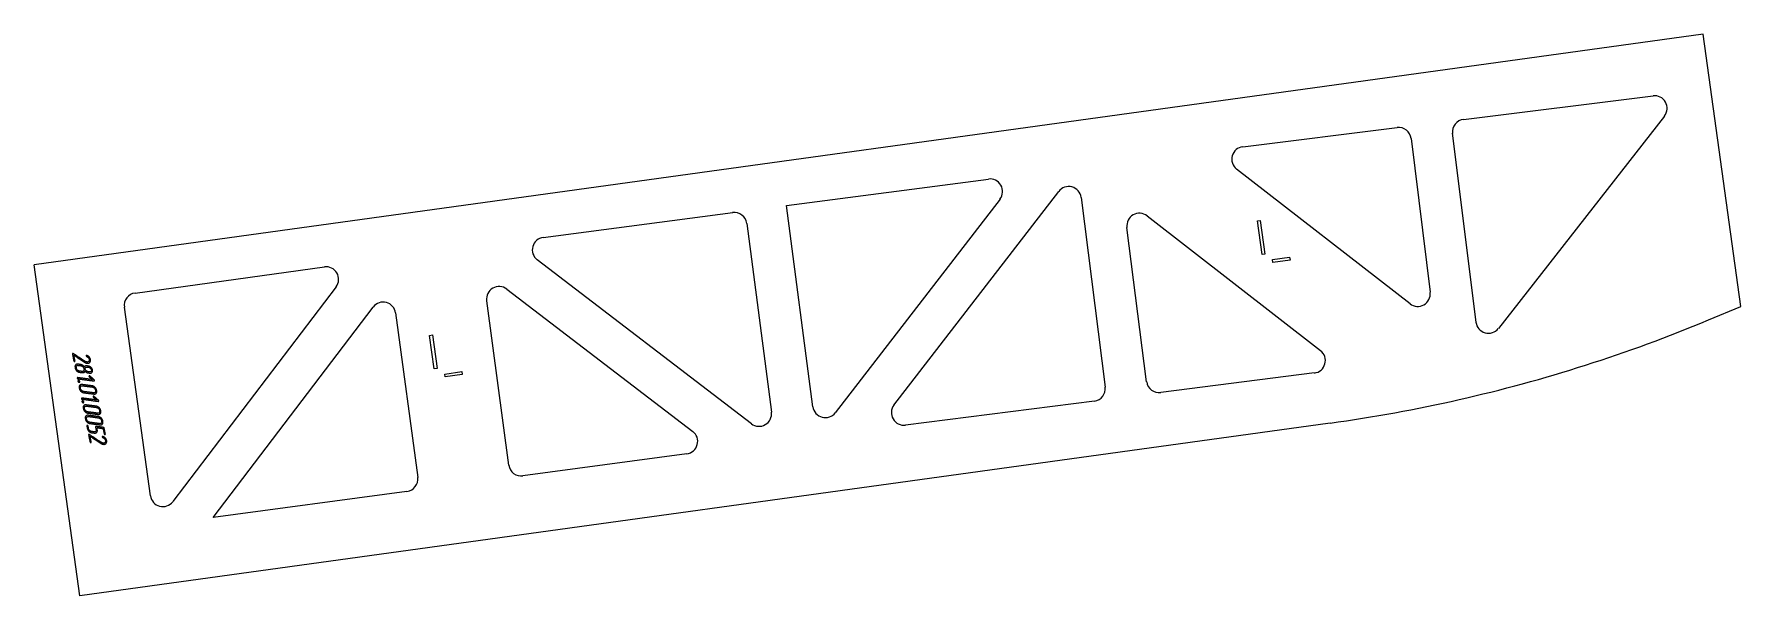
# Model space of a CAD drawing. Header units: millimetres. Extents: x 12 to 2055, y 70 to 742.
import ezdxf

# ---------------------------------------------------------------- set-up
doc = ezdxf.new("R2010")
doc.units = ezdxf.units.MM
doc.linetypes.add('K5LT_BASIC', pattern=[0])
doc.layers.add('Engraving', color=7, linetype='Continuous')

msp = doc.modelspace()

# ---------------------------------------------------------------- linework, layer by layer
at = {"color": 143, "linetype": 'K5LT_BASIC', "lineweight": 25, "true_color": 0x33acca}
for p, q in [((2009.8, 742.2), (12.3, 466.1)), ((2054.8, 416.3), (2009.8, 742.2)), ((1722.8, 640.2), (1949.8, 668.4)), ((1963.5, 644.2), (1764.6, 389.9)), ((1458.7, 607.5), (1643.5, 630.4)), ((1660.2, 617.3), (1683, 433.2)), ((1737.9, 397.3), (1709.8, 623.5)), ((1658.9, 419.5), (1451.3, 580.7)), ((912.7, 537.1), (1154.3, 568.8)), ((1041.3, 298.3), (1238.4, 554)), ((944.3, 296.3), (912.7, 537.1)), ((1168.2, 544.8), (971, 289.1)), ((1265.2, 546.7), (1294.1, 319.8)), ((621.5, 498.9), (848.3, 528.7)), ((865.1, 515.7), (894.7, 289.8)), ((1343.7, 326.2), (1320.1, 510.9)), ((1344.2, 524.6), (1551.8, 363.4)), ((1476.2, 518.6), (1479.6, 519.1)), ((1481.8, 478.5), (1476.2, 518.6)), ((1479.6, 519.1), (1485.2, 479)), ((870.7, 275.9), (614.3, 472.1)), ((1485.2, 479), (1481.8, 478.5)), ((1494.2, 472.3), (1514.8, 475.2)), ((1494.7, 468.9), (1494.2, 472.3)), ((1515.3, 471.7), (1494.7, 468.9)), ((1514.8, 475.2), (1515.3, 471.7)), ((67.1, 69.9), (12.3, 466.1)), ((133.1, 432.3), (359.6, 463.7)), ((373.6, 439.7), (178.3, 182.7)), ((577.9, 437.1), (800.5, 266.7)), ((151.5, 189.7), (120.3, 415.4)), ((226.6, 163.6), (418.1, 415.6)), ((444.9, 408.5), (471.4, 211.7)), ((580.4, 226.4), (553.9, 423.2)), ((2015.9, 400.1), (2054.8, 416.3)), ((485.6, 381.7), (489, 382.2)), ((491.2, 341.6), (485.6, 381.7)), ((489, 382.2), (494.6, 342)), ((494.6, 342), (491.2, 341.6)), ((503.6, 335.4), (524.2, 338.3)), ((504.1, 332), (503.6, 335.4)), ((524.7, 334.8), (504.1, 332)), ((524.2, 338.3), (524.7, 334.8)), ((1544.5, 336.7), (1360.5, 313.2)), ((1281.1, 303.1), (1055.1, 274.2)), ((1563.3, 276.7), (67.1, 69.9)), ((793.4, 239.9), (597.2, 213.5)), ((458.5, 194.8), (226.6, 163.6))]:
    msp.add_line(p, q, dxfattribs=at)
for centre, start, end in [((1951.6, 653.5), 321.969, 97.0691), ((1724.7, 625.3), 97.0691, 187.0691), ((1645.3, 615.5), 7.0691, 97.0691), ((1460.5, 592.6), 97.0691, 232.1691), ((1156.3, 553.9), 322.3693, 97.4694), ((1250.3, 544.8), 7.2692, 142.3693), ((850.2, 513.8), 7.4694, 97.4694), ((1335, 512.8), 52.1691, 187.2692), ((623.5, 484.1), 97.4694, 232.5695), ((361.7, 448.8), 322.7696, 97.8697), ((135.1, 417.5), 97.8697, 187.8697), ((568.7, 425.2), 52.5695, 187.6695), ((1668.1, 431.3), 232.1691, 7.0691), ((430, 406.5), 7.6695, 142.7696), ((1752.7, 399.2), 187.0691, 321.969), ((1542.6, 351.5), 277.2692, 52.1691), ((1279.2, 317.9), 277.2692, 7.2692), ((1358.6, 328.1), 187.2692, 277.2692), ((879.8, 287.8), 232.5695, 7.4694), ((959.2, 298.2), 187.4694, 322.3693), ((1053.2, 289.1), 142.3693, 277.2692), ((791.4, 254.8), 277.6695, 52.5695), ((595.2, 228.4), 187.6695, 277.6695), ((456.5, 209.7), 277.6695, 7.6695), ((166.3, 191.7), 187.8697, 322.7696)]:
    msp.add_arc(centre, 15, start, end, dxfattribs=at)
msp.add_open_spline([(1563.3, 276.7), (1615, 283.9), (1718, 302.6), (1869.5, 343.9), (1967.7, 380), (2015.9, 400.1)], degree=3, dxfattribs=at)
at = {"layer": 'Engraving', "color": 143, "linetype": 'K5LT_BASIC', "lineweight": 25, "true_color": 0x33acca}
for points, knots in [([(59.7, 351.2), (58.9, 355.4), (58.1, 359.5), (58, 359.8), (58.2, 360), (58.4, 360.2), (58.7, 360.1), (59, 360.1), (59.1, 360), (66.1, 355.3), (73, 350.7), (73.3, 350.5), (73.7, 350.3), (73.9, 350.2), (74.2, 350.1), (74.8, 349.8), (75.4, 349.8), (76.9, 349.6), (77.7, 350.6), (78, 351), (78.2, 351.6), (78.4, 352.3), (78.2, 353), (78, 353.9), (77.3, 354.9), (76.5, 355.8), (75.1, 356.5), (74.8, 356.6), (74.7, 356.7), (74.5, 356.9), (74.4, 357.1), (74.4, 357.4), (74.5, 357.6), (74.7, 357.8), (75, 357.8), (75.2, 357.7), (75.3, 357.7), (77.2, 356.9), (78.4, 355.5), (79.4, 354.3), (79.7, 352.9), (80.1, 350.9), (79, 349.5), (77.8, 348), (75.6, 348.3), (74.9, 348.4), (74.2, 348.7), (73.4, 349), (72.4, 349.6), (66.1, 353.8), (59.8, 358), (60.5, 354.5), (61.2, 351), (61.3, 350.8), (61.1, 350.6), (60.9, 350.4), (60.6, 350.4), (60.4, 350.5), (60.1, 350.7), (59.8, 350.9), (59.7, 351.2)], [0, 0, 0, 3.047826, 3.047826, 3.226196, 3.226196, 3.425035, 3.425035, 3.570989, 3.570989, 9.561221, 9.561221, 9.825724, 9.825724, 10.050668, 10.050668, 10.473601, 10.473601, 11.396415, 11.396415, 11.832946, 11.832946, 12.317549, 12.317549, 13.072233, 13.072233, 14.062635, 14.062635, 14.240973, 14.240973, 14.40613, 14.40613, 14.588981, 14.588981, 14.779051, 14.779051, 14.881829, 14.881829, 16.249197, 16.249197, 17.325971, 17.325971, 18.610175, 18.610175, 19.935785, 19.935785, 20.483021, 20.483021, 21.195978, 21.195978, 26.62229, 26.62229, 29.191003, 29.191003, 29.365522, 29.365522, 29.547183, 29.547183, 29.763638, 29.763638, 30, 30, 30]), ([(66.8, 337.5), (65, 337.7), (63.4, 339.1), (61.9, 340.5), (61.5, 342.2), (61.4, 342.9), (61.3, 343.6), (60.9, 345.2), (62, 346.3), (63, 347.5), (64.9, 347.2), (66.4, 347), (67.9, 346.8), (69, 346.7), (70.2, 345.9), (71.3, 345.2), (72.3, 344.1), (72.8, 344.7), (73.6, 345), (74.4, 345.3), (75.4, 345.1), (76.2, 345), (77, 344.9), (78.7, 344.7), (80.4, 343.3), (81.1, 342.6), (81.6, 341.9), (81.8, 341.5), (82, 341.1), (82.1, 340.9), (82.2, 340.6), (82.2, 340.4), (82.2, 340.2), (82.6, 338.5), (81.5, 337.4), (81, 336.8), (80.3, 336.6), (79.9, 336.6), (79.6, 336.5), (79.3, 336.5), (79.1, 336.5), (78.9, 336.6), (78.6, 336.6), (77.9, 336.7), (77.1, 336.8), (76, 336.9), (75.1, 337.4), (74.2, 337.9), (73.3, 338.8), (73, 337.9), (72.1, 337.4), (71.1, 336.9), (69.8, 337.1), (68.3, 337.3), (66.8, 337.5)], [0, 0, 0, 1.873598, 1.873598, 3.69261, 3.69261, 4.386884, 4.386884, 5.818535, 5.818535, 7.364988, 7.364988, 8.831065, 8.831065, 10.043454, 10.043454, 11.431214, 11.431214, 12.22177, 12.22177, 13.14885, 13.14885, 13.899491, 13.899491, 15.762312, 15.762312, 16.708293, 16.708293, 17.125443, 17.125443, 17.362221, 17.362221, 17.577677, 17.577677, 19.055802, 19.055802, 19.771228, 19.771228, 20.139764, 20.139764, 20.365597, 20.365597, 20.592941, 20.592941, 21.340886, 21.340886, 22.373032, 22.373032, 23.469845, 23.469845, 24.415003, 24.415003, 25.533412, 25.533412, 27, 27, 27]), ([(66.6, 338.8), (68.1, 338.7), (69.5, 338.5), (70.8, 338.3), (71.5, 339), (72.2, 339.7), (72, 340.9), (71.8, 341.5), (71.7, 342.2), (71.4, 343.4), (70.4, 344.3), (69.4, 345.3), (68.1, 345.4), (66.7, 345.6), (65.2, 345.8), (64, 346), (63.3, 345.2), (62.5, 344.5), (62.8, 343.4), (62.9, 342.7), (63, 342), (63.3, 340.9), (64.3, 339.9), (65.3, 339), (66.6, 338.8)], [0, 0, 0, 1.329406, 1.329406, 2.254108, 2.254108, 3.148824, 3.148824, 3.778355, 3.778355, 4.877538, 4.877538, 6.009386, 6.009386, 7.338792, 7.338792, 8.260968, 8.260968, 9.137189, 9.137189, 9.766721, 9.766721, 10.866842, 10.866842, 12, 12, 12]), ([(64.8, 329.7), (64.4, 329.7), (64.2, 329.9), (64, 330.1), (63.9, 330.5), (63.9, 330.6), (64, 330.9), (64.1, 331.1), (64.5, 331.1), (73.3, 329.9), (82.1, 328.8), (80.2, 330.5), (78.3, 332.2), (78, 332.4), (77.9, 332.7), (77.9, 333), (78.1, 333.1), (78.3, 333.3), (78.6, 333.3), (78.7, 333.3), (79.1, 333), (81.8, 330.6), (84.4, 328.2), (84.7, 328), (84.7, 327.7), (84.8, 327.5), (84.6, 327.3), (84.5, 327.1), (84.1, 327.1), (74.5, 328.4), (64.8, 329.7)], [0, 0, 0, 0.181151, 0.181151, 0.343934, 0.343934, 0.472146, 0.472146, 0.625059, 0.625059, 5.39951, 5.39951, 6.773407, 6.773407, 6.936544, 6.936544, 7.074093, 7.074093, 7.217588, 7.217588, 7.383484, 7.383484, 9.302301, 9.302301, 9.462957, 9.462957, 9.596849, 9.596849, 9.739807, 9.739807, 15, 15, 15]), ([(66.9, 326.4), (67, 326), (66.7, 325.7), (66.4, 325.4), (66, 325.5), (65.6, 325.5), (65.2, 325.9), (64.8, 326.2), (64.7, 326.7), (64.6, 327.2), (64.8, 327.4), (65.1, 327.6), (65.6, 327.6), (65.8, 327.5), (66.3, 327.2), (66.8, 326.9), (66.9, 326.4)], [0, 0, 0, 0.855828, 0.855828, 1.74556, 1.74556, 2.805969, 2.805969, 3.96496, 3.96496, 4.876932, 4.876932, 5.801755, 5.801755, 6.76801, 6.76801, 8, 8, 8]), ([(76.8, 338.2), (77.6, 338.1), (78.3, 338), (79.6, 337.8), (80.3, 338.5), (81, 339.2), (80.8, 340.4), (80.5, 341.5), (79.5, 342.5), (78.5, 343.4), (77.2, 343.6), (76.5, 343.7), (75.7, 343.8), (74.5, 343.9), (73.8, 343.2), (73.1, 342.5), (73.3, 341.4), (73.5, 340.2), (74.5, 339.3), (75.6, 338.3), (76.8, 338.2)], [0, 0, 0, 0.718951, 0.718951, 1.697337, 1.697337, 2.634709, 2.634709, 3.797866, 3.797866, 5.000561, 5.000561, 5.719512, 5.719512, 6.697901, 6.697901, 7.635273, 7.635273, 8.789173, 8.789173, 10, 10, 10]), ([(71.7, 313), (69.9, 313.3), (68.3, 314.7), (66.8, 316.1), (66.4, 317.8), (66.3, 318.5), (66.1, 319.2), (65.8, 320.8), (66.9, 321.9), (67.9, 323.1), (69.8, 322.8), (75.7, 322), (81.7, 321.3), (83.5, 321), (85, 319.6), (86.6, 318.2), (87, 316.5), (87.1, 315.8), (87.3, 315.1), (87.6, 313.4), (86.5, 312.3), (85.5, 311.2), (83.6, 311.5), (77.7, 312.3), (71.7, 313)], [0, 0, 0, 0.846521, 0.846521, 1.674424, 1.674424, 1.989042, 1.989042, 2.637777, 2.637777, 3.338641, 3.338641, 5.996422, 5.996422, 6.83575, 6.83575, 7.667338, 7.667338, 7.981955, 7.981955, 8.645972, 8.645972, 9.342219, 9.342219, 12, 12, 12]), ([(71.5, 314.4), (77.4, 313.7), (83.4, 312.9), (84.6, 312.7), (85.3, 313.4), (86, 314.1), (85.8, 315.3), (85.6, 316), (85.5, 316.7), (85.3, 317.8), (84.2, 318.8), (83.2, 319.7), (82, 319.9), (76, 320.6), (70.1, 321.4), (68.8, 321.6), (68.1, 320.9), (67.4, 320.1), (67.6, 319), (67.8, 318.3), (67.9, 317.6), (68.1, 316.5), (69.2, 315.6), (70.2, 314.6), (71.5, 314.4)], [0, 0, 0, 3.194824, 3.194824, 3.749556, 3.749556, 4.284872, 4.284872, 4.662943, 4.662943, 5.32312, 5.32312, 6.003067, 6.003067, 9.197891, 9.197891, 9.751896, 9.751896, 10.278148, 10.278148, 10.656218, 10.656218, 11.310094, 11.310094, 12, 12, 12]), ([(69.7, 305.3), (69.3, 305.3), (69.1, 305.5), (68.8, 305.8), (68.8, 306.1), (68.8, 306.2), (68.9, 306.5), (69, 306.7), (69.4, 306.7), (78.2, 305.5), (86.9, 304.4), (85, 306.1), (83.1, 307.8), (82.9, 308), (82.8, 308.3), (82.8, 308.6), (83, 308.7), (83.1, 308.9), (83.4, 308.9), (83.6, 308.9), (84, 308.6), (86.6, 306.2), (89.3, 303.9), (89.5, 303.6), (89.6, 303.4), (89.7, 303.1), (89.5, 302.9), (89.3, 302.7), (89, 302.7), (79.3, 304), (69.7, 305.3)], [0, 0, 0, 0.181151, 0.181151, 0.343934, 0.343934, 0.472146, 0.472146, 0.625059, 0.625059, 5.39951, 5.39951, 6.773407, 6.773407, 6.936544, 6.936544, 7.074093, 7.074093, 7.217588, 7.217588, 7.383484, 7.383484, 9.302301, 9.302301, 9.462957, 9.462957, 9.596849, 9.596849, 9.739807, 9.739807, 15, 15, 15]), ([(71.8, 302), (71.8, 301.6), (71.5, 301.3), (71.3, 301.1), (70.9, 301.1), (70.5, 301.2), (70, 301.5), (69.6, 301.8), (69.5, 302.3), (69.4, 302.8), (69.7, 303), (70, 303.3), (70.4, 303.2), (70.7, 303.2), (71.2, 302.8), (71.7, 302.5), (71.8, 302)], [0, 0, 0, 0.855828, 0.855828, 1.74556, 1.74556, 2.805969, 2.805969, 3.96496, 3.96496, 4.876932, 4.876932, 5.801755, 5.801755, 6.76801, 6.76801, 8, 8, 8]), ([(76.6, 288.7), (74.8, 288.9), (73.2, 290.3), (71.7, 291.7), (71.3, 293.4), (71.2, 294.1), (71, 294.8), (70.7, 296.4), (71.7, 297.6), (72.8, 298.7), (74.7, 298.4), (80.6, 297.7), (86.6, 296.9), (88.3, 296.6), (89.9, 295.3), (91.5, 293.9), (91.9, 292.1), (92, 291.4), (92.1, 290.7), (92.5, 289), (91.4, 287.9), (90.4, 286.9), (88.5, 287.1), (82.6, 287.9), (76.6, 288.7)], [0, 0, 0, 0.846521, 0.846521, 1.674424, 1.674424, 1.989042, 1.989042, 2.637777, 2.637777, 3.338641, 3.338641, 5.996422, 5.996422, 6.83575, 6.83575, 7.667338, 7.667338, 7.981955, 7.981955, 8.645972, 8.645972, 9.342219, 9.342219, 12, 12, 12]), ([(76.3, 290.1), (82.3, 289.3), (88.2, 288.5), (89.5, 288.3), (90.2, 289), (90.9, 289.8), (90.6, 290.9), (90.5, 291.6), (90.4, 292.3), (90.1, 293.5), (89.1, 294.4), (88.1, 295.3), (86.8, 295.5), (80.9, 296.3), (74.9, 297), (73.7, 297.2), (73, 296.5), (72.3, 295.7), (72.5, 294.6), (72.7, 293.9), (72.8, 293.2), (73, 292.1), (74, 291.2), (75.1, 290.2), (76.3, 290.1)], [0, 0, 0, 3.194824, 3.194824, 3.749556, 3.749556, 4.284872, 4.284872, 4.662943, 4.662943, 5.32312, 5.32312, 6.003067, 6.003067, 9.197891, 9.197891, 9.751896, 9.751896, 10.278148, 10.278148, 10.656218, 10.656218, 11.310094, 11.310094, 12, 12, 12]), ([(79.1, 276.2), (77.3, 276.4), (75.7, 277.8), (74.1, 279.2), (73.8, 281), (73.7, 281.7), (73.5, 282.4), (73.2, 284), (74.2, 285.1), (75.3, 286.2), (77.1, 286), (83.1, 285.2), (89.1, 284.4), (90.8, 284.2), (92.4, 282.8), (94, 281.4), (94.4, 279.7), (94.5, 279), (94.6, 278.3), (95, 276.5), (93.9, 275.5), (92.9, 274.4), (91, 274.6), (85.1, 275.4), (79.1, 276.2)], [0, 0, 0, 0.846521, 0.846521, 1.674424, 1.674424, 1.989042, 1.989042, 2.637777, 2.637777, 3.338641, 3.338641, 5.996422, 5.996422, 6.83575, 6.83575, 7.667338, 7.667338, 7.981955, 7.981955, 8.645972, 8.645972, 9.342219, 9.342219, 12, 12, 12]), ([(78.8, 277.6), (84.8, 276.8), (90.7, 276), (91.9, 275.9), (92.7, 276.6), (93.4, 277.3), (93.1, 278.5), (93, 279.2), (92.9, 279.8), (92.6, 281), (91.6, 281.9), (90.6, 282.9), (89.3, 283), (83.4, 283.8), (77.4, 284.6), (76.2, 284.7), (75.5, 284), (74.8, 283.3), (75, 282.2), (75.1, 281.5), (75.3, 280.8), (75.5, 279.7), (76.5, 278.7), (77.5, 277.8), (78.8, 277.6)], [0, 0, 0, 3.194824, 3.194824, 3.749556, 3.749556, 4.284872, 4.284872, 4.662943, 4.662943, 5.32312, 5.32312, 6.003067, 6.003067, 9.197891, 9.197891, 9.751896, 9.751896, 10.278148, 10.278148, 10.656218, 10.656218, 11.310094, 11.310094, 12, 12, 12]), ([(81.3, 265.2), (79.5, 265.4), (77.9, 266.8), (76.4, 268.2), (76, 269.9), (75.7, 271.7), (75.3, 273.4), (75.2, 273.7), (75.4, 273.9), (75.6, 274), (75.9, 274), (76.1, 274), (76.4, 273.8), (76.7, 273.6), (76.8, 273.2), (77.2, 271.5), (77.5, 269.7), (77.7, 268.6), (78.8, 267.6), (79.8, 266.7), (81, 266.6), (82.5, 266.4), (84, 266.2), (85.2, 266), (85.9, 266.7), (86.6, 267.4), (86.4, 268.6), (86.1, 270.3), (85.7, 272.1), (85.6, 272.7), (86.3, 272.6), (90.8, 272.1), (95.3, 271.5), (96, 271.4), (96.1, 270.7), (96.8, 267.2), (97.5, 263.7), (97.6, 263.5), (97.4, 263.3), (97.2, 263.1), (96.9, 263.1), (96.7, 263.2), (96.4, 263.4), (96.1, 263.6), (96.1, 263.9), (95.4, 267), (94.8, 270.2), (91.1, 270.7), (87.3, 271.2), (87.6, 269.8), (87.9, 268.4), (88.2, 266.6), (87.2, 265.6), (86.1, 264.5), (84.3, 264.8), (82.8, 265), (81.3, 265.2)], [0, 0, 0, 1.351228, 1.351228, 2.662779, 2.662779, 3.922788, 3.922788, 4.107001, 4.107001, 4.292735, 4.292735, 4.485615, 4.485615, 4.734631, 4.734631, 5.994173, 5.994173, 6.866386, 6.866386, 7.769938, 7.769938, 8.830137, 8.830137, 9.565925, 9.565925, 10.270982, 10.270982, 11.530524, 11.530524, 11.910709, 11.910709, 15.09852, 15.09852, 15.55144, 15.55144, 18.061409, 18.061409, 18.233297, 18.233297, 18.412253, 18.412253, 18.625478, 18.625478, 18.858232, 18.858232, 21.116357, 21.116357, 23.772239, 23.772239, 24.780872, 24.780872, 25.83696, 25.83696, 26.939275, 26.939275, 28, 28, 28]), ([(79.2, 254.2), (78.3, 258.3), (77.5, 262.5), (77.4, 262.8), (77.6, 263), (77.8, 263.1), (78.2, 263.1), (78.4, 263.1), (78.5, 262.9), (85.5, 258.3), (92.4, 253.7), (92.8, 253.5), (93.1, 253.3), (93.4, 253.2), (93.6, 253), (94.2, 252.8), (94.8, 252.7), (96.3, 252.5), (97.1, 253.5), (97.5, 254), (97.6, 254.6), (97.8, 255.3), (97.6, 256), (97.4, 256.9), (96.7, 257.8), (96, 258.7), (94.5, 259.4), (94.2, 259.5), (94.1, 259.7), (93.9, 259.9), (93.9, 260.1), (93.8, 260.4), (94, 260.6), (94.1, 260.8), (94.4, 260.7), (94.6, 260.7), (94.7, 260.7), (96.6, 259.8), (97.8, 258.5), (98.8, 257.3), (99.1, 255.8), (99.5, 253.8), (98.4, 252.4), (97.2, 251), (95.1, 251.3), (94.3, 251.4), (93.6, 251.7), (92.8, 252), (91.8, 252.6), (85.5, 256.8), (79.2, 261), (79.9, 257.5), (80.6, 254), (80.7, 253.7), (80.5, 253.5), (80.3, 253.3), (80, 253.4), (79.8, 253.4), (79.5, 253.6), (79.2, 253.8), (79.2, 254.2)], [0, 0, 0, 3.047826, 3.047826, 3.226196, 3.226196, 3.425035, 3.425035, 3.570989, 3.570989, 9.561221, 9.561221, 9.825724, 9.825724, 10.050668, 10.050668, 10.473601, 10.473601, 11.396415, 11.396415, 11.832946, 11.832946, 12.317549, 12.317549, 13.072233, 13.072233, 14.062635, 14.062635, 14.240973, 14.240973, 14.40613, 14.40613, 14.588981, 14.588981, 14.779051, 14.779051, 14.881829, 14.881829, 16.249197, 16.249197, 17.325971, 17.325971, 18.610175, 18.610175, 19.935785, 19.935785, 20.483021, 20.483021, 21.195978, 21.195978, 26.62229, 26.62229, 29.191003, 29.191003, 29.365522, 29.365522, 29.547183, 29.547183, 29.763638, 29.763638, 30, 30, 30])]:
    msp.add_open_spline(points, degree=2, knots=knots, dxfattribs=at)

doc.saveas('drawing.dxf')
